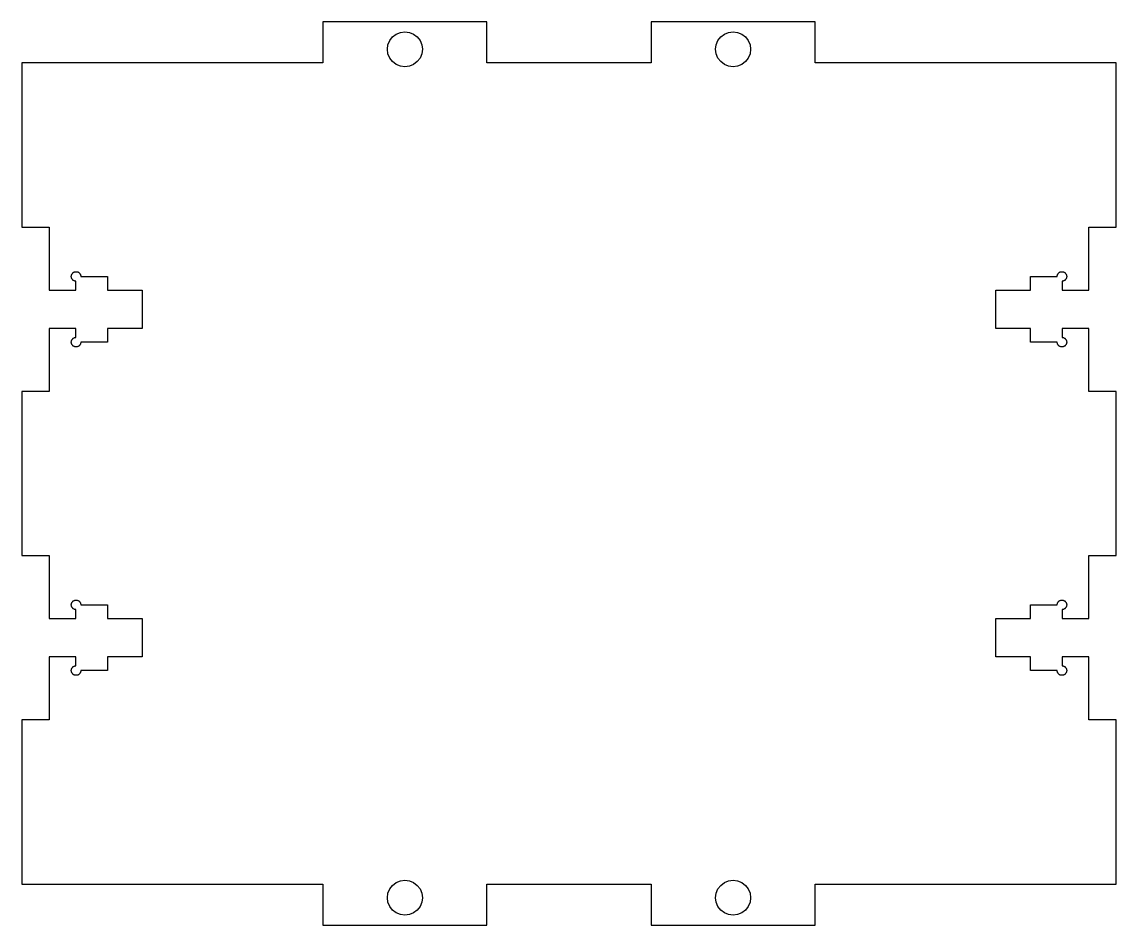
# Model space of a CAD drawing. Header units: metres. Extents: x -50 to 242, y -125 to 39.
# Drawn here: x 142 to 242, y -124.8 to -42.2 of the extents above; entities that cross this region are included whole.
import ezdxf

# ---------------------------------------------------------------- set-up
doc = ezdxf.new("R2010")
doc.units = ezdxf.units.M

msp = doc.modelspace()

# ---------------------------------------------------------------- linework, layer by layer
for p, q in [((184.5, -42.25), (169.5, -42.25)), ((169.5, -42.25), (169.5, -45.999)), ((184.5, -46), (184.5, -42.25)), ((214.5, -42.25), (199.5, -42.25)), ((199.5, -42.25), (199.5, -46)), ((214.5, -45.999), (214.5, -42.25)), ((175.455, -44.3349), (175.614, -43.949)), ((175.614, -43.949), (175.869, -43.6176)), ((175.869, -43.6176), (176.2, -43.3634)), ((176.2, -43.3634), (176.586, -43.2035)), ((176.586, -43.2035), (177, -43.149)), ((177, -43.149), (177.414, -43.2035)), ((177.414, -43.2035), (177.8, -43.3634)), ((177.8, -43.3634), (178.131, -43.6176)), ((178.131, -43.6176), (178.386, -43.949)), ((178.386, -43.949), (178.545, -44.3349)), ((205.455, -44.3349), (205.614, -43.949)), ((205.614, -43.949), (205.869, -43.6176)), ((205.869, -43.6176), (206.2, -43.3634)), ((206.2, -43.3634), (206.586, -43.2035)), ((206.586, -43.2035), (207, -43.149)), ((207, -43.149), (207.414, -43.2035)), ((207.414, -43.2035), (207.8, -43.3634)), ((207.8, -43.3634), (208.131, -43.6176)), ((208.131, -43.6176), (208.386, -43.949)), ((208.386, -43.949), (208.545, -44.3349)), ((175.4, -44.749), (175.455, -44.3349)), ((175.455, -45.1631), (175.4, -44.749)), ((178.545, -44.3349), (178.6, -44.749)), ((178.6, -44.749), (178.545, -45.1631)), ((205.4, -44.749), (205.455, -44.3349)), ((205.455, -45.1631), (205.4, -44.749)), ((208.545, -44.3349), (208.6, -44.749)), ((208.6, -44.749), (208.545, -45.1631)), ((169.5, -45.999), (142, -45.999)), ((142, -45.999), (142, -61)), ((175.614, -45.549), (175.455, -45.1631)), ((175.869, -45.8804), (175.614, -45.549)), ((176.2, -46.1346), (175.869, -45.8804)), ((178.131, -45.8804), (177.8, -46.1346)), ((178.386, -45.549), (178.131, -45.8804)), ((178.545, -45.1631), (178.386, -45.549)), ((199.5, -46), (184.5, -46)), ((205.614, -45.549), (205.455, -45.1631)), ((205.869, -45.8804), (205.614, -45.549)), ((206.2, -46.1346), (205.869, -45.8804)), ((208.131, -45.8804), (207.8, -46.1346)), ((208.386, -45.549), (208.131, -45.8804)), ((208.545, -45.1631), (208.386, -45.549)), ((242, -45.999), (214.5, -45.999)), ((242, -61), (242, -45.999)), ((176.586, -46.2945), (176.2, -46.1346)), ((177, -46.349), (176.586, -46.2945)), ((177.414, -46.2945), (177, -46.349)), ((177.8, -46.1346), (177.414, -46.2945)), ((206.586, -46.2945), (206.2, -46.1346)), ((207, -46.349), (206.586, -46.2945)), ((207.414, -46.2945), (207, -46.349)), ((207.8, -46.1346), (207.414, -46.2945)), ((142, -61), (144.5, -61)), ((144.5, -61), (144.5, -66.75)), ((239.5, -66.75), (239.5, -61)), ((239.5, -61), (242, -61)), ((146.515, -65.5), (146.517, -65.4621)), ((146.517, -65.5379), (146.515, -65.5)), ((146.517, -65.4621), (146.522, -65.4245)), ((146.522, -65.5755), (146.517, -65.5379)), ((146.522, -65.4245), (146.53, -65.3874)), ((146.53, -65.6126), (146.522, -65.5755)), ((146.53, -65.3874), (146.541, -65.3512)), ((146.541, -65.6488), (146.53, -65.6126)), ((146.541, -65.3512), (146.556, -65.3162)), ((146.556, -65.6839), (146.541, -65.6488)), ((146.556, -65.3162), (146.573, -65.2825)), ((146.573, -65.7175), (146.556, -65.6839)), ((146.573, -65.2825), (146.594, -65.2505)), ((146.594, -65.7495), (146.573, -65.7175)), ((146.594, -65.2505), (146.617, -65.2204)), ((146.617, -65.7796), (146.594, -65.7495)), ((146.617, -65.2204), (146.642, -65.1924)), ((146.642, -65.8076), (146.617, -65.7796)), ((146.642, -65.1924), (146.67, -65.1668)), ((146.67, -65.8332), (146.642, -65.8076)), ((146.67, -65.1668), (146.7, -65.1437)), ((146.7, -65.8563), (146.67, -65.8332)), ((146.7, -65.1437), (146.732, -65.1233)), ((146.732, -65.8767), (146.7, -65.8563)), ((146.732, -65.1233), (146.766, -65.1058)), ((146.766, -65.8943), (146.732, -65.8767)), ((146.766, -65.1058), (146.801, -65.0912)), ((146.801, -65.9088), (146.766, -65.8943)), ((146.801, -65.0912), (146.837, -65.0798)), ((146.837, -65.9202), (146.801, -65.9088)), ((146.837, -65.0798), (146.874, -65.0716)), ((146.874, -65.9284), (146.837, -65.9202)), ((146.874, -65.0716), (146.912, -65.0667)), ((146.925, -65.9339), (146.874, -65.9284)), ((146.912, -65.0667), (146.95, -65.065)), ((146.925, -66.75), (146.925, -65.9339)), ((146.95, -65.065), (146.988, -65.0667)), ((146.988, -65.0667), (147.026, -65.0716)), ((147.026, -65.0716), (147.063, -65.0798)), ((147.063, -65.0798), (147.099, -65.0912)), ((147.099, -65.0912), (147.134, -65.1058)), ((147.134, -65.1058), (147.167, -65.1233)), ((147.167, -65.1233), (147.199, -65.1437)), ((147.199, -65.1437), (147.23, -65.1668)), ((147.23, -65.1668), (147.258, -65.1924)), ((147.258, -65.1924), (147.283, -65.2204)), ((147.283, -65.2204), (147.306, -65.2505)), ((147.306, -65.2505), (147.327, -65.2825)), ((147.327, -65.2825), (147.344, -65.3162)), ((147.344, -65.3162), (147.359, -65.3512)), ((147.359, -65.3512), (147.37, -65.3874)), ((147.37, -65.3874), (147.378, -65.4245)), ((147.378, -65.4245), (147.383, -65.4621)), ((147.383, -65.4621), (147.385, -65.5)), ((147.385, -65.5), (149.825, -65.5)), ((149.825, -65.5), (149.825, -66.75)), ((234.175, -66.75), (234.175, -65.5)), ((234.175, -65.5), (236.615, -65.5)), ((236.615, -65.5), (236.617, -65.4621)), ((236.617, -65.4621), (236.622, -65.4245)), ((236.622, -65.4245), (236.63, -65.3874)), ((236.63, -65.3874), (236.641, -65.3512)), ((236.641, -65.3512), (236.656, -65.3162)), ((236.656, -65.3162), (236.673, -65.2825)), ((236.673, -65.2825), (236.694, -65.2505)), ((236.694, -65.2505), (236.717, -65.2204)), ((236.717, -65.2204), (236.742, -65.1924)), ((236.742, -65.1924), (236.77, -65.1668)), ((236.77, -65.1668), (236.801, -65.1437)), ((236.801, -65.1437), (236.833, -65.1233)), ((236.833, -65.1233), (236.866, -65.1058)), ((236.866, -65.1058), (236.901, -65.0912)), ((236.901, -65.0912), (236.937, -65.0798)), ((236.937, -65.0798), (236.974, -65.0716)), ((236.974, -65.0716), (237.012, -65.0667)), ((237.012, -65.0667), (237.05, -65.065)), ((237.05, -65.065), (237.088, -65.0667)), ((237.126, -65.9284), (237.075, -65.9339)), ((237.075, -65.9339), (237.075, -66.75)), ((237.088, -65.0667), (237.126, -65.0716)), ((237.126, -65.0716), (237.163, -65.0798)), ((237.163, -65.9202), (237.126, -65.9284)), ((237.163, -65.0798), (237.199, -65.0912)), ((237.199, -65.9088), (237.163, -65.9202)), ((237.199, -65.0912), (237.234, -65.1058)), ((237.234, -65.8943), (237.199, -65.9088)), ((237.234, -65.1058), (237.267, -65.1233)), ((237.267, -65.8767), (237.234, -65.8943)), ((237.267, -65.1233), (237.299, -65.1437)), ((237.299, -65.8563), (237.267, -65.8767)), ((237.299, -65.1437), (237.33, -65.1668)), ((237.33, -65.8332), (237.299, -65.8563)), ((237.33, -65.1668), (237.358, -65.1924)), ((237.358, -65.8076), (237.33, -65.8332)), ((237.358, -65.1924), (237.383, -65.2204)), ((237.383, -65.7796), (237.358, -65.8076)), ((237.383, -65.2204), (237.406, -65.2505)), ((237.406, -65.7495), (237.383, -65.7796)), ((237.406, -65.2505), (237.427, -65.2825)), ((237.427, -65.7175), (237.406, -65.7495)), ((237.427, -65.2825), (237.444, -65.3162)), ((237.444, -65.6839), (237.427, -65.7175)), ((237.444, -65.3162), (237.459, -65.3512)), ((237.459, -65.6488), (237.444, -65.6839)), ((237.459, -65.3512), (237.47, -65.3874)), ((237.47, -65.6126), (237.459, -65.6488)), ((237.47, -65.3874), (237.478, -65.4245)), ((237.478, -65.5755), (237.47, -65.6126)), ((237.478, -65.4245), (237.483, -65.4621)), ((237.483, -65.5379), (237.478, -65.5755)), ((237.483, -65.4621), (237.485, -65.5)), ((237.485, -65.5), (237.483, -65.5379)), ((144.5, -66.75), (146.925, -66.75)), ((149.825, -66.75), (153, -66.75)), ((153, -66.75), (153, -70.25)), ((231, -70.25), (231, -66.75)), ((231, -66.75), (234.175, -66.75)), ((237.075, -66.75), (239.5, -66.75)), ((146.925, -70.25), (144.5, -70.25)), ((144.5, -70.25), (144.5, -76)), ((146.925, -71.0661), (146.925, -70.25)), ((153, -70.25), (149.825, -70.25)), ((149.825, -70.25), (149.825, -71.5)), ((234.175, -70.25), (231, -70.25)), ((234.175, -71.5), (234.175, -70.25)), ((239.5, -70.25), (237.075, -70.25)), ((237.075, -70.25), (237.075, -71.0661)), ((239.5, -76), (239.5, -70.25)), ((146.515, -71.5), (146.517, -71.4621)), ((146.517, -71.5379), (146.515, -71.5)), ((146.517, -71.4621), (146.522, -71.4245)), ((146.522, -71.5755), (146.517, -71.5379)), ((146.522, -71.4245), (146.53, -71.3874)), ((146.53, -71.6126), (146.522, -71.5755)), ((146.53, -71.3874), (146.541, -71.3512)), ((146.541, -71.6488), (146.53, -71.6126)), ((146.541, -71.3512), (146.556, -71.3161)), ((146.556, -71.6838), (146.541, -71.6488)), ((146.556, -71.3161), (146.573, -71.2825)), ((146.573, -71.7175), (146.556, -71.6838)), ((146.573, -71.2825), (146.594, -71.2505)), ((146.594, -71.7495), (146.573, -71.7175)), ((146.594, -71.2505), (146.617, -71.2204)), ((146.617, -71.7796), (146.594, -71.7495)), ((146.617, -71.2204), (146.642, -71.1924)), ((146.642, -71.8076), (146.617, -71.7796)), ((146.642, -71.1924), (146.67, -71.1668)), ((146.67, -71.8332), (146.642, -71.8076)), ((146.67, -71.1668), (146.7, -71.1437)), ((146.7, -71.8563), (146.67, -71.8332)), ((146.7, -71.1437), (146.732, -71.1233)), ((146.732, -71.8767), (146.7, -71.8563)), ((146.732, -71.1233), (146.766, -71.1057)), ((146.766, -71.8942), (146.732, -71.8767)), ((146.766, -71.1057), (146.801, -71.0912)), ((146.801, -71.9088), (146.766, -71.8942)), ((146.801, -71.0912), (146.837, -71.0798)), ((146.837, -71.9202), (146.801, -71.9088)), ((146.837, -71.0798), (146.874, -71.0716)), ((146.874, -71.9284), (146.837, -71.9202)), ((146.874, -71.0716), (146.925, -71.0661)), ((146.912, -71.9333), (146.874, -71.9284)), ((146.95, -71.935), (146.912, -71.9333)), ((146.988, -71.9333), (146.95, -71.935)), ((147.026, -71.9284), (146.988, -71.9333)), ((147.063, -71.9202), (147.026, -71.9284)), ((147.099, -71.9088), (147.063, -71.9202)), ((147.134, -71.8942), (147.099, -71.9088)), ((147.167, -71.8767), (147.134, -71.8942)), ((147.199, -71.8563), (147.167, -71.8767)), ((147.23, -71.8332), (147.199, -71.8563)), ((147.258, -71.8076), (147.23, -71.8332)), ((147.283, -71.7796), (147.258, -71.8076)), ((147.306, -71.7495), (147.283, -71.7796)), ((147.327, -71.7175), (147.306, -71.7495)), ((147.344, -71.6838), (147.327, -71.7175)), ((147.359, -71.6488), (147.344, -71.6838)), ((147.37, -71.6126), (147.359, -71.6488)), ((147.378, -71.5755), (147.37, -71.6126)), ((147.383, -71.5379), (147.378, -71.5755)), ((147.385, -71.5), (147.383, -71.5379)), ((149.825, -71.5), (147.385, -71.5)), ((236.615, -71.5), (234.175, -71.5)), ((236.617, -71.5379), (236.615, -71.5)), ((236.622, -71.5755), (236.617, -71.5379)), ((236.63, -71.6126), (236.622, -71.5755)), ((236.641, -71.6488), (236.63, -71.6126)), ((236.656, -71.6838), (236.641, -71.6488)), ((236.673, -71.7175), (236.656, -71.6838)), ((236.694, -71.7495), (236.673, -71.7175)), ((236.717, -71.7796), (236.694, -71.7495)), ((236.742, -71.8076), (236.717, -71.7796)), ((236.77, -71.8332), (236.742, -71.8076)), ((236.801, -71.8563), (236.77, -71.8332)), ((236.833, -71.8767), (236.801, -71.8563)), ((236.866, -71.8942), (236.833, -71.8767)), ((236.901, -71.9088), (236.866, -71.8942)), ((236.937, -71.9202), (236.901, -71.9088)), ((236.974, -71.9284), (236.937, -71.9202)), ((237.012, -71.9333), (236.974, -71.9284)), ((237.05, -71.935), (237.012, -71.9333)), ((237.088, -71.9333), (237.05, -71.935)), ((237.075, -71.0661), (237.126, -71.0716)), ((237.126, -71.9284), (237.088, -71.9333)), ((237.126, -71.0716), (237.163, -71.0798)), ((237.163, -71.9202), (237.126, -71.9284)), ((237.163, -71.0798), (237.199, -71.0912)), ((237.199, -71.9088), (237.163, -71.9202)), ((237.199, -71.0912), (237.234, -71.1057)), ((237.234, -71.8942), (237.199, -71.9088)), ((237.234, -71.1057), (237.267, -71.1233)), ((237.267, -71.8767), (237.234, -71.8942)), ((237.267, -71.1233), (237.299, -71.1437)), ((237.299, -71.8563), (237.267, -71.8767)), ((237.299, -71.1437), (237.33, -71.1668)), ((237.33, -71.8332), (237.299, -71.8563)), ((237.33, -71.1668), (237.358, -71.1924)), ((237.358, -71.8076), (237.33, -71.8332)), ((237.358, -71.1924), (237.383, -71.2204)), ((237.383, -71.7796), (237.358, -71.8076)), ((237.383, -71.2204), (237.406, -71.2505)), ((237.406, -71.7495), (237.383, -71.7796)), ((237.406, -71.2505), (237.427, -71.2825)), ((237.427, -71.7175), (237.406, -71.7495)), ((237.427, -71.2825), (237.444, -71.3161)), ((237.444, -71.6838), (237.427, -71.7175)), ((237.444, -71.3161), (237.459, -71.3512)), ((237.459, -71.6488), (237.444, -71.6838)), ((237.459, -71.3512), (237.47, -71.3874)), ((237.47, -71.6126), (237.459, -71.6488)), ((237.47, -71.3874), (237.478, -71.4245)), ((237.478, -71.5755), (237.47, -71.6126)), ((237.478, -71.4245), (237.483, -71.4621)), ((237.483, -71.5379), (237.478, -71.5755)), ((237.483, -71.4621), (237.485, -71.5)), ((237.485, -71.5), (237.483, -71.5379)), ((144.5, -76), (142, -76)), ((142, -76), (142, -91)), ((242, -76), (239.5, -76)), ((242, -91), (242, -76)), ((142, -91), (144.5, -91)), ((144.5, -91), (144.5, -96.75)), ((239.5, -96.75), (239.5, -91)), ((239.5, -91), (242, -91)), ((146.515, -95.5), (146.517, -95.4621)), ((146.517, -95.5379), (146.515, -95.5)), ((146.517, -95.4621), (146.522, -95.4245)), ((146.522, -95.5755), (146.517, -95.5379)), ((146.522, -95.4245), (146.53, -95.3874)), ((146.53, -95.6126), (146.522, -95.5755)), ((146.53, -95.3874), (146.541, -95.3512)), ((146.541, -95.6488), (146.53, -95.6126)), ((146.541, -95.3512), (146.556, -95.3162)), ((146.556, -95.6839), (146.541, -95.6488)), ((146.556, -95.3162), (146.573, -95.2825)), ((146.573, -95.7175), (146.556, -95.6839)), ((146.573, -95.2825), (146.594, -95.2505)), ((146.594, -95.7495), (146.573, -95.7175)), ((146.594, -95.2505), (146.617, -95.2204)), ((146.617, -95.7796), (146.594, -95.7495)), ((146.617, -95.2204), (146.642, -95.1924)), ((146.642, -95.8076), (146.617, -95.7796)), ((146.642, -95.1924), (146.67, -95.1668)), ((146.67, -95.8332), (146.642, -95.8076)), ((146.67, -95.1668), (146.7, -95.1437)), ((146.7, -95.8563), (146.67, -95.8332)), ((146.7, -95.1437), (146.732, -95.1233)), ((146.732, -95.8767), (146.7, -95.8563)), ((146.732, -95.1233), (146.766, -95.1058)), ((146.766, -95.8943), (146.732, -95.8767)), ((146.766, -95.1058), (146.801, -95.0912)), ((146.801, -95.9088), (146.766, -95.8943)), ((146.801, -95.0912), (146.837, -95.0798)), ((146.837, -95.9202), (146.801, -95.9088)), ((146.837, -95.0798), (146.874, -95.0716)), ((146.874, -95.9284), (146.837, -95.9202)), ((146.874, -95.0716), (146.912, -95.0667)), ((146.925, -95.9339), (146.874, -95.9284)), ((146.912, -95.0667), (146.95, -95.065)), ((146.925, -96.75), (146.925, -95.9339)), ((146.95, -95.065), (146.988, -95.0667)), ((146.988, -95.0667), (147.026, -95.0716)), ((147.026, -95.0716), (147.063, -95.0798)), ((147.063, -95.0798), (147.099, -95.0912)), ((147.099, -95.0912), (147.134, -95.1058)), ((147.134, -95.1058), (147.167, -95.1233)), ((147.167, -95.1233), (147.199, -95.1437)), ((147.199, -95.1437), (147.23, -95.1668)), ((147.23, -95.1668), (147.258, -95.1924)), ((147.258, -95.1924), (147.283, -95.2204)), ((147.283, -95.2204), (147.306, -95.2505)), ((147.306, -95.2505), (147.327, -95.2825)), ((147.327, -95.2825), (147.344, -95.3162)), ((147.344, -95.3162), (147.359, -95.3512)), ((147.359, -95.3512), (147.37, -95.3874)), ((147.37, -95.3874), (147.378, -95.4245)), ((147.378, -95.4245), (147.383, -95.4621)), ((147.383, -95.4621), (147.385, -95.5)), ((147.385, -95.5), (149.825, -95.5)), ((149.825, -95.5), (149.825, -96.75)), ((234.175, -96.75), (234.175, -95.5)), ((234.175, -95.5), (236.615, -95.5)), ((236.615, -95.5), (236.617, -95.4621)), ((236.617, -95.4621), (236.622, -95.4245)), ((236.622, -95.4245), (236.63, -95.3874)), ((236.63, -95.3874), (236.641, -95.3512)), ((236.641, -95.3512), (236.656, -95.3162)), ((236.656, -95.3162), (236.673, -95.2825)), ((236.673, -95.2825), (236.694, -95.2505)), ((236.694, -95.2505), (236.717, -95.2204)), ((236.717, -95.2204), (236.742, -95.1924)), ((236.742, -95.1924), (236.77, -95.1668)), ((236.77, -95.1668), (236.801, -95.1437)), ((236.801, -95.1437), (236.833, -95.1233)), ((236.833, -95.1233), (236.866, -95.1058)), ((236.866, -95.1058), (236.901, -95.0912)), ((236.901, -95.0912), (236.937, -95.0798)), ((236.937, -95.0798), (236.974, -95.0716)), ((236.974, -95.0716), (237.012, -95.0667)), ((237.012, -95.0667), (237.05, -95.065)), ((237.05, -95.065), (237.088, -95.0667)), ((237.126, -95.9284), (237.075, -95.9339)), ((237.075, -95.9339), (237.075, -96.75)), ((237.088, -95.0667), (237.126, -95.0716)), ((237.126, -95.0716), (237.163, -95.0798)), ((237.163, -95.9202), (237.126, -95.9284)), ((237.163, -95.0798), (237.199, -95.0912)), ((237.199, -95.9088), (237.163, -95.9202)), ((237.199, -95.0912), (237.234, -95.1058)), ((237.234, -95.8943), (237.199, -95.9088)), ((237.234, -95.1058), (237.267, -95.1233)), ((237.267, -95.8767), (237.234, -95.8943)), ((237.267, -95.1233), (237.299, -95.1437)), ((237.299, -95.8563), (237.267, -95.8767)), ((237.299, -95.1437), (237.33, -95.1668)), ((237.33, -95.8332), (237.299, -95.8563)), ((237.33, -95.1668), (237.358, -95.1924)), ((237.358, -95.8076), (237.33, -95.8332)), ((237.358, -95.1924), (237.383, -95.2204)), ((237.383, -95.7796), (237.358, -95.8076)), ((237.383, -95.2204), (237.406, -95.2505)), ((237.406, -95.7495), (237.383, -95.7796)), ((237.406, -95.2505), (237.427, -95.2825)), ((237.427, -95.7175), (237.406, -95.7495)), ((237.427, -95.2825), (237.444, -95.3162)), ((237.444, -95.6839), (237.427, -95.7175)), ((237.444, -95.3162), (237.459, -95.3512)), ((237.459, -95.6488), (237.444, -95.6839)), ((237.459, -95.3512), (237.47, -95.3874)), ((237.47, -95.6126), (237.459, -95.6488)), ((237.47, -95.3874), (237.478, -95.4245)), ((237.478, -95.5755), (237.47, -95.6126)), ((237.478, -95.4245), (237.483, -95.4621)), ((237.483, -95.5379), (237.478, -95.5755)), ((237.483, -95.4621), (237.485, -95.5)), ((237.485, -95.5), (237.483, -95.5379)), ((144.5, -96.75), (146.925, -96.75)), ((149.825, -96.75), (153, -96.75)), ((153, -96.75), (153, -100.25)), ((231, -100.25), (231, -96.75)), ((231, -96.75), (234.175, -96.75)), ((237.075, -96.75), (239.5, -96.75)), ((146.925, -100.25), (144.5, -100.25)), ((144.5, -100.25), (144.5, -106)), ((146.925, -101.066), (146.925, -100.25)), ((153, -100.25), (149.825, -100.25)), ((149.825, -100.25), (149.825, -101.5)), ((234.175, -100.25), (231, -100.25)), ((234.175, -101.5), (234.175, -100.25)), ((239.5, -100.25), (237.075, -100.25)), ((237.075, -100.25), (237.075, -101.066)), ((239.5, -106), (239.5, -100.25)), ((146.515, -101.5), (146.517, -101.462)), ((146.517, -101.538), (146.515, -101.5)), ((146.517, -101.462), (146.522, -101.424)), ((146.522, -101.576), (146.517, -101.538)), ((146.522, -101.424), (146.53, -101.387)), ((146.53, -101.613), (146.522, -101.576)), ((146.53, -101.387), (146.541, -101.351)), ((146.541, -101.649), (146.53, -101.613)), ((146.541, -101.351), (146.556, -101.316)), ((146.556, -101.684), (146.541, -101.649)), ((146.556, -101.316), (146.573, -101.282)), ((146.573, -101.717), (146.556, -101.684)), ((146.573, -101.282), (146.594, -101.25)), ((146.594, -101.749), (146.573, -101.717)), ((146.594, -101.25), (146.617, -101.22)), ((146.617, -101.78), (146.594, -101.749)), ((146.617, -101.22), (146.642, -101.192)), ((146.642, -101.808), (146.617, -101.78)), ((146.642, -101.192), (146.67, -101.167)), ((146.67, -101.833), (146.642, -101.808)), ((146.67, -101.167), (146.7, -101.144)), ((146.7, -101.856), (146.67, -101.833)), ((146.7, -101.144), (146.732, -101.123)), ((146.732, -101.877), (146.7, -101.856)), ((146.732, -101.123), (146.766, -101.106)), ((146.766, -101.894), (146.732, -101.877)), ((146.766, -101.106), (146.801, -101.091)), ((146.801, -101.909), (146.766, -101.894)), ((146.801, -101.091), (146.837, -101.08)), ((146.837, -101.92), (146.801, -101.909)), ((146.837, -101.08), (146.874, -101.072)), ((146.874, -101.928), (146.837, -101.92)), ((146.874, -101.072), (146.925, -101.066)), ((146.912, -101.933), (146.874, -101.928)), ((146.95, -101.935), (146.912, -101.933)), ((146.988, -101.933), (146.95, -101.935)), ((147.026, -101.928), (146.988, -101.933)), ((147.063, -101.92), (147.026, -101.928)), ((147.099, -101.909), (147.063, -101.92)), ((147.134, -101.894), (147.099, -101.909)), ((147.167, -101.877), (147.134, -101.894)), ((147.199, -101.856), (147.167, -101.877)), ((147.23, -101.833), (147.199, -101.856)), ((147.258, -101.808), (147.23, -101.833)), ((147.283, -101.78), (147.258, -101.808)), ((147.306, -101.749), (147.283, -101.78)), ((147.327, -101.717), (147.306, -101.749)), ((147.344, -101.684), (147.327, -101.717)), ((147.359, -101.649), (147.344, -101.684)), ((147.37, -101.613), (147.359, -101.649)), ((147.378, -101.576), (147.37, -101.613)), ((147.383, -101.538), (147.378, -101.576)), ((147.385, -101.5), (147.383, -101.538)), ((149.825, -101.5), (147.385, -101.5)), ((236.615, -101.5), (234.175, -101.5)), ((236.617, -101.538), (236.615, -101.5)), ((236.622, -101.576), (236.617, -101.538)), ((236.63, -101.613), (236.622, -101.576)), ((236.641, -101.649), (236.63, -101.613)), ((236.656, -101.684), (236.641, -101.649)), ((236.673, -101.717), (236.656, -101.684)), ((236.694, -101.749), (236.673, -101.717)), ((236.717, -101.78), (236.694, -101.749)), ((236.742, -101.808), (236.717, -101.78)), ((236.77, -101.833), (236.742, -101.808)), ((236.801, -101.856), (236.77, -101.833)), ((236.833, -101.877), (236.801, -101.856)), ((236.866, -101.894), (236.833, -101.877)), ((236.901, -101.909), (236.866, -101.894)), ((236.937, -101.92), (236.901, -101.909)), ((236.974, -101.928), (236.937, -101.92)), ((237.012, -101.933), (236.974, -101.928)), ((237.05, -101.935), (237.012, -101.933)), ((237.088, -101.933), (237.05, -101.935)), ((237.075, -101.066), (237.126, -101.072)), ((237.126, -101.928), (237.088, -101.933)), ((237.126, -101.072), (237.163, -101.08)), ((237.163, -101.92), (237.126, -101.928)), ((237.163, -101.08), (237.199, -101.091)), ((237.199, -101.909), (237.163, -101.92)), ((237.199, -101.091), (237.234, -101.106)), ((237.234, -101.894), (237.199, -101.909)), ((237.234, -101.106), (237.267, -101.123)), ((237.267, -101.877), (237.234, -101.894)), ((237.267, -101.123), (237.299, -101.144)), ((237.299, -101.856), (237.267, -101.877)), ((237.299, -101.144), (237.33, -101.167)), ((237.33, -101.833), (237.299, -101.856)), ((237.33, -101.167), (237.358, -101.192)), ((237.358, -101.808), (237.33, -101.833)), ((237.358, -101.192), (237.383, -101.22)), ((237.383, -101.78), (237.358, -101.808)), ((237.383, -101.22), (237.406, -101.25)), ((237.406, -101.749), (237.383, -101.78)), ((237.406, -101.25), (237.427, -101.282)), ((237.427, -101.717), (237.406, -101.749)), ((237.427, -101.282), (237.444, -101.316)), ((237.444, -101.684), (237.427, -101.717)), ((237.444, -101.316), (237.459, -101.351)), ((237.459, -101.649), (237.444, -101.684)), ((237.459, -101.351), (237.47, -101.387)), ((237.47, -101.613), (237.459, -101.649)), ((237.47, -101.387), (237.478, -101.424)), ((237.478, -101.576), (237.47, -101.613)), ((237.478, -101.424), (237.483, -101.462)), ((237.483, -101.538), (237.478, -101.576)), ((237.483, -101.462), (237.485, -101.5)), ((237.485, -101.5), (237.483, -101.538)), ((144.5, -106), (142, -106)), ((142, -106), (142, -121.001)), ((242, -106), (239.5, -106)), ((242, -121.001), (242, -106)), ((175.869, -121.12), (176.2, -120.865)), ((176.2, -120.865), (176.586, -120.706)), ((176.586, -120.706), (177, -120.651)), ((177, -120.651), (177.414, -120.706)), ((177.414, -120.706), (177.8, -120.865)), ((177.8, -120.865), (178.131, -121.12)), ((205.869, -121.12), (206.2, -120.865)), ((206.2, -120.865), (206.586, -120.706)), ((206.586, -120.706), (207, -120.651)), ((207, -120.651), (207.414, -120.706)), ((207.414, -120.706), (207.8, -120.865)), ((207.8, -120.865), (208.131, -121.12)), ((142, -121.001), (169.5, -121.001)), ((169.5, -121.001), (169.5, -124.75)), ((175.4, -122.251), (175.455, -121.837)), ((175.455, -121.837), (175.614, -121.451)), ((175.614, -121.451), (175.869, -121.12)), ((178.131, -121.12), (178.386, -121.451)), ((178.386, -121.451), (178.545, -121.837)), ((178.545, -121.837), (178.6, -122.251)), ((184.5, -121.001), (199.5, -121.001)), ((184.5, -124.75), (184.5, -121.001)), ((199.5, -121.001), (199.5, -124.75)), ((205.4, -122.251), (205.455, -121.837)), ((205.455, -121.837), (205.614, -121.451)), ((205.614, -121.451), (205.869, -121.12)), ((208.131, -121.12), (208.386, -121.451)), ((208.386, -121.451), (208.545, -121.837)), ((208.545, -121.837), (208.6, -122.251)), ((214.5, -124.75), (214.5, -121.001)), ((214.5, -121.001), (242, -121.001)), ((175.455, -122.665), (175.4, -122.251)), ((175.614, -123.051), (175.455, -122.665)), ((178.545, -122.665), (178.386, -123.051)), ((178.6, -122.251), (178.545, -122.665)), ((205.455, -122.665), (205.4, -122.251)), ((205.614, -123.051), (205.455, -122.665)), ((208.545, -122.665), (208.386, -123.051)), ((208.6, -122.251), (208.545, -122.665)), ((175.869, -123.382), (175.614, -123.051)), ((176.2, -123.637), (175.869, -123.382)), ((176.586, -123.796), (176.2, -123.637)), ((177, -123.851), (176.586, -123.796)), ((177.414, -123.796), (177, -123.851)), ((177.8, -123.637), (177.414, -123.796)), ((178.131, -123.382), (177.8, -123.637)), ((178.386, -123.051), (178.131, -123.382)), ((205.869, -123.382), (205.614, -123.051)), ((206.2, -123.637), (205.869, -123.382)), ((206.586, -123.796), (206.2, -123.637)), ((207, -123.851), (206.586, -123.796)), ((207.414, -123.796), (207, -123.851)), ((207.8, -123.637), (207.414, -123.796)), ((208.131, -123.382), (207.8, -123.637)), ((208.386, -123.051), (208.131, -123.382)), ((169.5, -124.75), (184.5, -124.75)), ((199.5, -124.75), (214.5, -124.75))]:
    msp.add_line(p, q)

doc.saveas('drawing.dxf')
